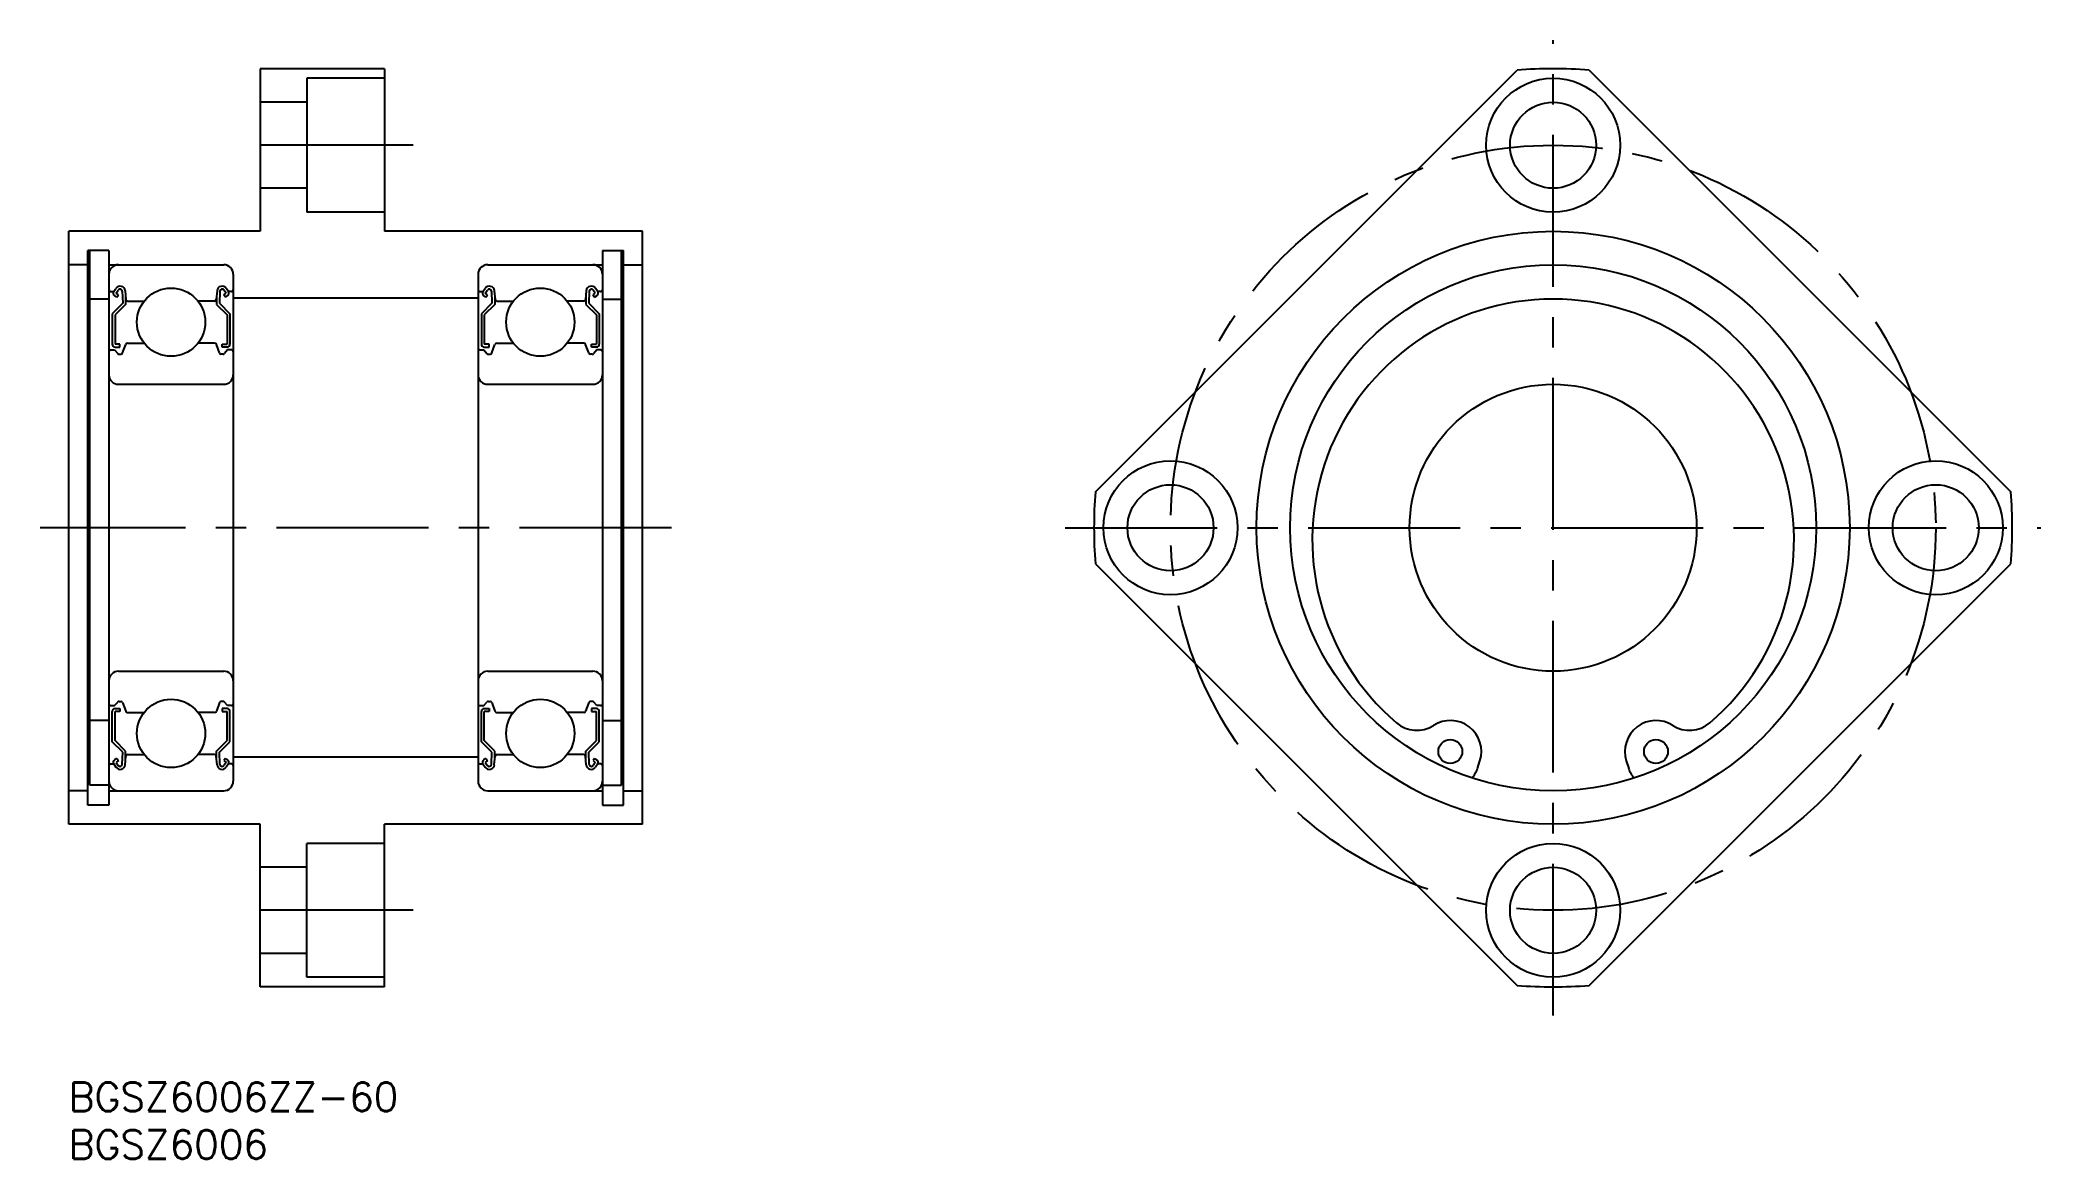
# Model space of a CAD drawing. Extents: x -3 to 206, y -8 to 109.
import ezdxf

# ---------------------------------------------------------------- set-up
doc = ezdxf.new("R2010")
doc.units = 0
doc.header["$LTSCALE"] = 0.5
doc.linetypes.add('CENTER', pattern=[50.8, 31.75, -6.35, 6.35, -6.35])
for name, color, linetype in [('MSM_CENTER', 1, 'CENTER'), ('MSM_CONTINUOUS', 7, 'CONTINUOUS'), ('MSM_PART_NUMBER', 7, 'CONTINUOUS')]:
    doc.layers.add(name, color=color, linetype=linetype)
doc.styles.get("Standard").update_dxf_attribs({"font": 'txt.shx', "height": 3, "bigfont": 'bigfont.shx'})

# ---------------------------------------------------------------- blocks, each defined once
blk = doc.blocks.new('*U6')
at = {"layer": 'MSM_PART_NUMBER'}
blk.add_text('BGSZ6006ZZ-60', height=3, dxfattribs=at).set_placement((0, -3))
blk = doc.blocks.new('*U7')
at = {"layer": 'MSM_PART_NUMBER'}
blk.add_text('BGSZ6006', height=3, dxfattribs=at).set_placement((0, -8))

msp = doc.modelspace()

# ---------------------------------------------------------------- linework, layer by layer
at = {"layer": 'MSM_CENTER'}
for p, q in [((155.18, 7), (155.18, 109)), ((36, 98), (17, 98)), ((63, 58), (-3, 58)), ((104.18, 58), (206.18, 58)), ((36, 18), (17, 18))]:
    msp.add_line(p, q, dxfattribs=at)
msp.add_circle((155.18, 58), 40, dxfattribs=at)
at = {"layer": 'MSM_CONTINUOUS'}
for p, q in [((33, 106), (20, 106)), ((20, 106), (20, 89)), ((24.9, 105), (24.9, 91)), ((33, 105), (24.9, 105)), ((29.75, 106), (29.75, 106)), ((33, 106), (33, 89)), ((107.33, 61.77), (151.41, 105.85)), ((158.95, 105.85), (203.03, 61.77)), ((24.9, 102.5), (20, 102.5)), ((24.9, 93.5), (20, 93.5)), ((33, 91), (24.9, 91)), ((0, 27), (0, 89)), ((20, 89), (0, 89)), ((60, 89), (33, 89)), ((60, 27), (60, 89)), ((4.2, 87), (2, 87)), ((2, 29), (2, 87)), ((2.2, 31.08), (2.2, 87)), ((4.2, 87), (4.2, 29)), ((55.8, 87), (55.8, 29)), ((55.8, 87), (58, 87)), ((57.8, 31.08), (57.8, 87)), ((58, 29), (58, 87)), ((2, 85.5), (0, 85.5)), ((4.2, 85.5), (16.2, 85.5)), ((17.2, 84.5), (17.2, 31.5)), ((42.8, 84.5), (42.8, 31.5)), ((43.8, 85.5), (55.8, 85.5)), ((58, 85.5), (60, 85.5)), ((4.21, 81.9), (2.21, 81.9)), ((4.4, 82.7), (4.7, 82.7)), ((4.7, 82.7), (4.93, 83.03)), ((5.02, 82.11), (4.77, 82.28)), ((4.95, 82.53), (5.18, 82.86)), ((5.19, 82.35), (4.95, 82.53)), ((5.02, 82.11), (5.19, 82.35)), ((5.6, 82.73), (5.64, 81.47)), ((5.89, 82.77), (5.97, 81.88)), ((5.94, 82.22), (5.94, 81.35)), ((6.17, 81.7), (7.89, 81.7)), ((15.23, 81.7), (13.51, 81.7)), ((15.51, 82.77), (15.43, 81.88)), ((15.46, 82.22), (15.46, 81.35)), ((15.8, 82.73), (15.76, 81.47)), ((16.21, 82.35), (16.45, 82.53)), ((16.38, 82.11), (16.21, 82.35)), ((16.45, 82.53), (16.22, 82.86)), ((16.38, 82.11), (16.63, 82.28)), ((16.7, 82.7), (16.47, 83.03)), ((17, 82.7), (16.7, 82.7)), ((42.8, 82), (17.2, 82)), ((43, 82.7), (43.3, 82.7)), ((43.3, 82.7), (43.53, 83.03)), ((43.62, 82.11), (43.37, 82.28)), ((43.55, 82.53), (43.78, 82.86)), ((43.79, 82.35), (43.55, 82.53)), ((43.62, 82.11), (43.79, 82.35)), ((44.2, 82.73), (44.24, 81.47)), ((44.49, 82.77), (44.57, 81.88)), ((44.54, 82.22), (44.54, 81.35)), ((44.77, 81.7), (46.49, 81.7)), ((53.83, 81.7), (52.11, 81.7)), ((54.11, 82.77), (54.03, 81.88)), ((54.06, 82.22), (54.06, 81.35)), ((54.4, 82.73), (54.36, 81.47)), ((54.81, 82.35), (55.05, 82.53)), ((54.98, 82.11), (54.81, 82.35)), ((55.05, 82.53), (54.82, 82.86)), ((54.98, 82.11), (55.23, 82.28)), ((55.3, 82.7), (55.07, 83.03)), ((55.6, 82.7), (55.3, 82.7)), ((55.79, 81.9), (57.79, 81.9)), ((5.64, 81.47), (4.54, 80.37)), ((4.54, 80.37), (4.54, 77.2)), ((5.94, 81.35), (4.84, 80.25)), ((4.84, 80.25), (4.84, 77.2)), ((15.46, 81.35), (16.56, 80.25)), ((15.76, 81.47), (16.86, 80.37)), ((16.56, 80.25), (16.56, 77.2)), ((16.86, 80.37), (16.86, 77.2)), ((44.24, 81.47), (43.14, 80.37)), ((43.14, 80.37), (43.14, 77.2)), ((44.54, 81.35), (43.44, 80.25)), ((43.44, 80.25), (43.44, 77.2)), ((54.06, 81.35), (55.16, 80.25)), ((54.36, 81.47), (55.46, 80.37)), ((55.16, 80.25), (55.16, 77.2)), ((55.46, 80.37), (55.46, 77.2)), ((4.4, 76.6), (4.8, 76.6)), ((4.8, 76.6), (5.12, 76.22)), ((5.36, 77.2), (4.84, 77.2)), ((4.84, 76.9), (5.36, 76.9)), ((5.27, 76.15), (5.45, 76.15)), ((5.36, 76.9), (5.36, 77.2)), ((5.63, 76.28), (5.96, 77.17)), ((6.15, 77.3), (7.89, 77.3)), ((15.25, 77.3), (13.51, 77.3)), ((15.77, 76.28), (15.44, 77.17)), ((16.13, 76.15), (15.95, 76.15)), ((16.04, 76.9), (16.04, 77.2)), ((16.04, 77.2), (16.56, 77.2)), ((16.56, 76.9), (16.04, 76.9)), ((16.6, 76.6), (16.28, 76.22)), ((17, 76.6), (16.6, 76.6)), ((43, 76.6), (43.4, 76.6)), ((43.4, 76.6), (43.72, 76.22)), ((43.96, 77.2), (43.44, 77.2)), ((43.44, 76.9), (43.96, 76.9)), ((43.87, 76.15), (44.05, 76.15)), ((43.96, 76.9), (43.96, 77.2)), ((44.23, 76.28), (44.56, 77.17)), ((44.75, 77.3), (46.49, 77.3)), ((53.85, 77.3), (52.11, 77.3)), ((54.37, 76.28), (54.04, 77.17)), ((54.73, 76.15), (54.55, 76.15)), ((54.64, 76.9), (54.64, 77.2)), ((54.64, 77.2), (55.16, 77.2)), ((55.16, 76.9), (54.64, 76.9)), ((55.2, 76.6), (54.88, 76.22)), ((55.6, 76.6), (55.2, 76.6)), ((5.2, 73), (16.2, 73)), ((43.8, 73), (54.8, 73)), ((107.33, 54.23), (151.41, 10.15)), ((158.95, 10.15), (203.03, 54.23)), ((5.2, 43), (16.2, 43)), ((43.8, 43), (54.8, 43)), ((4.8, 39.4), (5.12, 39.78)), ((5.27, 39.85), (5.45, 39.85)), ((16.13, 39.85), (15.95, 39.85)), ((16.6, 39.4), (16.28, 39.78)), ((43.4, 39.4), (43.72, 39.78)), ((43.87, 39.85), (44.05, 39.85)), ((54.73, 39.85), (54.55, 39.85)), ((55.2, 39.4), (54.88, 39.78)), ((4.21, 37.85), (2.21, 37.85)), ((4.4, 39.4), (4.8, 39.4)), ((4.54, 35.63), (4.54, 38.8)), ((4.84, 39.1), (5.36, 39.1)), ((5.36, 38.8), (4.84, 38.8)), ((4.84, 35.75), (4.84, 38.8)), ((5.36, 39.1), (5.36, 38.8)), ((5.63, 39.72), (5.96, 38.83)), ((6.15, 38.7), (7.89, 38.7)), ((15.25, 38.7), (13.51, 38.7)), ((15.77, 39.72), (15.44, 38.83)), ((16.04, 39.1), (16.04, 38.8)), ((16.56, 39.1), (16.04, 39.1)), ((16.04, 38.8), (16.56, 38.8)), ((16.56, 35.75), (16.56, 38.8)), ((17, 39.4), (16.6, 39.4)), ((16.86, 35.63), (16.86, 38.8)), ((43, 39.4), (43.4, 39.4)), ((43.14, 35.63), (43.14, 38.8)), ((43.44, 39.1), (43.96, 39.1)), ((43.44, 35.75), (43.44, 38.8)), ((43.96, 38.8), (43.44, 38.8)), ((43.96, 39.1), (43.96, 38.8)), ((44.23, 39.72), (44.56, 38.83)), ((44.75, 38.7), (46.49, 38.7)), ((53.85, 38.7), (52.11, 38.7)), ((54.37, 39.72), (54.04, 38.83)), ((54.64, 39.1), (54.64, 38.8)), ((55.16, 39.1), (54.64, 39.1)), ((54.64, 38.8), (55.16, 38.8)), ((55.16, 35.75), (55.16, 38.8)), ((55.6, 39.4), (55.2, 39.4)), ((55.46, 35.63), (55.46, 38.8)), ((55.79, 37.85), (57.79, 37.85)), ((5.64, 34.53), (4.54, 35.63)), ((5.94, 34.65), (4.84, 35.75)), ((15.46, 34.65), (16.56, 35.75)), ((15.76, 34.53), (16.86, 35.63)), ((44.24, 34.53), (43.14, 35.63)), ((44.54, 34.65), (43.44, 35.75)), ((54.06, 34.65), (55.16, 35.75)), ((54.36, 34.53), (55.46, 35.63)), ((5.02, 33.89), (4.77, 33.72)), ((5.19, 33.65), (4.95, 33.47)), ((4.95, 33.47), (5.18, 33.14)), ((5.02, 33.89), (5.19, 33.65)), ((5.6, 33.27), (5.64, 34.53)), ((5.89, 33.23), (5.97, 34.12)), ((5.94, 33.78), (5.94, 34.65)), ((6.17, 34.3), (7.89, 34.3)), ((15.23, 34.3), (13.51, 34.3)), ((15.51, 33.23), (15.43, 34.12)), ((15.46, 33.78), (15.46, 34.65)), ((15.8, 33.27), (15.76, 34.53)), ((16.38, 33.89), (16.21, 33.65)), ((16.21, 33.65), (16.45, 33.47)), ((16.45, 33.47), (16.22, 33.14)), ((16.38, 33.89), (16.63, 33.72)), ((42.8, 34), (17.2, 34)), ((43.62, 33.89), (43.37, 33.72)), ((43.79, 33.65), (43.55, 33.47)), ((43.55, 33.47), (43.78, 33.14)), ((43.62, 33.89), (43.79, 33.65)), ((44.2, 33.27), (44.24, 34.53)), ((44.49, 33.23), (44.57, 34.12)), ((44.54, 33.78), (44.54, 34.65)), ((44.77, 34.3), (46.49, 34.3)), ((53.83, 34.3), (52.11, 34.3)), ((54.11, 33.23), (54.03, 34.12)), ((54.06, 33.78), (54.06, 34.65)), ((54.4, 33.27), (54.36, 34.53)), ((54.98, 33.89), (54.81, 33.65)), ((54.81, 33.65), (55.05, 33.47)), ((55.05, 33.47), (54.82, 33.14)), ((54.98, 33.89), (55.23, 33.72)), ((147.28, 32.83), (147.53, 33.63)), ((162.83, 33.63), (163.08, 32.83)), ((4.4, 33.3), (4.7, 33.3)), ((4.7, 33.3), (4.93, 32.97)), ((16.7, 33.3), (16.47, 32.97)), ((17, 33.3), (16.7, 33.3)), ((43, 33.3), (43.3, 33.3)), ((43.3, 33.3), (43.53, 32.97)), ((55.3, 33.3), (55.07, 32.97)), ((55.6, 33.3), (55.3, 33.3)), ((2, 30.5), (0, 30.5)), ((4.21, 31.08), (2.21, 31.08)), ((4.2, 30.5), (16.2, 30.5)), ((8.25, 30.5), (8.25, 30.5)), ((43.8, 30.5), (55.8, 30.5)), ((46.85, 30.5), (46.85, 30.5)), ((55.79, 31.08), (57.79, 31.08)), ((58, 30.5), (60, 30.5)), ((4.2, 29), (2, 29)), ((55.8, 29), (58, 29)), ((20, 27), (0, 27)), ((20, 10), (20, 27)), ((60, 27), (33, 27)), ((33, 10), (33, 27)), ((24.9, 11), (24.9, 25)), ((33, 25), (24.9, 25)), ((24.9, 22.5), (20, 22.5)), ((24.9, 13.5), (20, 13.5)), ((33, 11), (24.9, 11)), ((33, 10), (20, 10))]:
    msp.add_line(p, q, dxfattribs=at)
for centre, radius in [((155.18, 98), 7), ((155.18, 98), 4.5), ((155.18, 58), 31), ((155.18, 58), 27.5), ((10.7, 79.5), 3.57), ((49.3, 79.5), 3.57), ((155.18, 58), 15), ((115.18, 58), 7), ((195.18, 58), 7), ((115.18, 58), 4.5), ((195.18, 58), 4.5), ((10.7, 36.5), 3.57), ((49.3, 36.5), 3.57), ((144.43, 34.6), 1.25), ((165.93, 34.6), 1.25), ((155.18, 18), 7), ((155.18, 18), 4.5)]:
    msp.add_circle(centre, radius, dxfattribs=at)
for centre, radius, start, end in [((155.18, 58), 48, 85.4991, 94.5009), ((5.2, 84.5), 1, 90, 180), ((16.2, 84.5), 1, 0, 90), ((43.8, 84.5), 1, 90, 180), ((54.8, 84.5), 1, 0, 90), ((4.4, 82.9), 0.2, 180, 270), ((4.95, 82.53), 0.3, 144.9356, 235.0377), ((5.37, 82.73), 0.53, 5.0651, 144.9356), ((5.37, 82.72), 0.23, 2.1311, 144.9356), ((6.17, 81.9), 0.2, 185.0651, 270), ((15.23, 81.9), 0.2, 270, 354.9349), ((16.03, 82.73), 0.53, 35.0644, 174.9349), ((16.03, 82.72), 0.23, 35.0644, 177.8689), ((16.45, 82.53), 0.3, 304.9623, 35.0644), ((17, 82.9), 0.2, 270, 0), ((43, 82.9), 0.2, 180, 270), ((43.55, 82.53), 0.3, 144.9356, 235.0377), ((43.97, 82.73), 0.53, 5.0651, 144.9356), ((43.97, 82.72), 0.23, 2.1311, 144.9356), ((44.77, 81.9), 0.2, 185.0651, 270), ((53.83, 81.9), 0.2, 270, 354.9349), ((54.63, 82.73), 0.53, 35.0644, 174.9349), ((54.63, 82.72), 0.23, 35.0644, 177.8689), ((55.05, 82.53), 0.3, 304.9623, 35.0644), ((55.6, 82.9), 0.2, 270, 0), ((155.18, 56.73), 25.18, 310.5744, 229.4256), ((4.4, 76.4), 0.2, 90, 180), ((4.84, 77.2), 0.3, 180, 270), ((5.27, 76.35), 0.2, 219.9991, 270), ((5.45, 76.35), 0.2, 270, 339.9703), ((6.15, 77.1), 0.2, 90, 159.9703), ((15.25, 77.1), 0.2, 20.0297, 90), ((15.95, 76.35), 0.2, 200.0297, 270), ((16.13, 76.35), 0.2, 270, 320.0009), ((16.56, 77.2), 0.3, 270, 0), ((17, 76.4), 0.2, 0, 90), ((43, 76.4), 0.2, 90, 180), ((43.44, 77.2), 0.3, 180, 270), ((43.87, 76.35), 0.2, 219.9991, 270), ((44.05, 76.35), 0.2, 270, 339.9703), ((44.75, 77.1), 0.2, 90, 159.9703), ((53.85, 77.1), 0.2, 20.0297, 90), ((54.55, 76.35), 0.2, 200.0297, 270), ((54.73, 76.35), 0.2, 270, 320.0009), ((55.16, 77.2), 0.3, 270, 0), ((55.6, 76.4), 0.2, 0, 90), ((5.2, 74), 1, 180, 270), ((16.2, 74), 1, 270, 0), ((43.8, 74), 1, 180, 270), ((54.8, 74), 1, 270, 0), ((155.18, 58), 48, 175.4991, 184.5009), ((155.18, 58), 48, 355.4991, 4.5009), ((5.2, 42), 1, 90, 180), ((16.2, 42), 1, 0, 90), ((43.8, 42), 1, 90, 180), ((54.8, 42), 1, 0, 90), ((5.27, 39.65), 0.2, 90, 140.0009), ((5.45, 39.65), 0.2, 20.0297, 90), ((15.95, 39.65), 0.2, 90, 159.9703), ((16.13, 39.65), 0.2, 39.9991, 90), ((43.87, 39.65), 0.2, 90, 140.0009), ((44.05, 39.65), 0.2, 20.0297, 90), ((54.55, 39.65), 0.2, 90, 159.9703), ((54.73, 39.65), 0.2, 39.9991, 90), ((4.4, 39.6), 0.2, 180, 270), ((4.84, 38.8), 0.3, 90, 180), ((6.15, 38.9), 0.2, 200.0297, 270), ((15.25, 38.9), 0.2, 270, 339.9703), ((16.56, 38.8), 0.3, 0, 90), ((17, 39.6), 0.2, 270, 0), ((43, 39.6), 0.2, 180, 270), ((43.44, 38.8), 0.3, 90, 180), ((44.75, 38.9), 0.2, 200.0297, 270), ((53.85, 38.9), 0.2, 270, 339.9703), ((55.16, 38.8), 0.3, 0, 90), ((55.6, 39.6), 0.2, 270, 0), ((144.43, 34.6), 3.25, 342.5755, 122.6918), ((165.93, 34.6), 3.25, 57.3082, 197.4245), ((140.92, 40.07), 3.25, 229.4256, 302.6918), ((169.44, 40.07), 3.25, 237.3082, 310.5744), ((4.95, 33.47), 0.3, 124.9623, 215.0644), ((6.17, 34.1), 0.2, 90, 174.9349), ((15.23, 34.1), 0.2, 5.0651, 90), ((16.45, 33.47), 0.3, 324.9356, 55.0377), ((43.55, 33.47), 0.3, 124.9623, 215.0644), ((44.77, 34.1), 0.2, 90, 174.9349), ((53.83, 34.1), 0.2, 5.0651, 90), ((55.05, 33.47), 0.3, 324.9356, 55.0377), ((4.4, 33.1), 0.2, 90, 180), ((5.2, 31.5), 1, 180, 270), ((5.37, 33.27), 0.53, 215.0644, 354.9349), ((5.37, 33.28), 0.23, 215.0644, 357.8689), ((16.03, 33.27), 0.53, 185.0651, 324.9356), ((16.03, 33.28), 0.23, 182.1311, 324.9356), ((16.2, 31.5), 1, 270, 0), ((17, 33.1), 0.2, 0, 90), ((43, 33.1), 0.2, 90, 180), ((43.8, 31.5), 1, 180, 270), ((43.97, 33.27), 0.53, 215.0644, 354.9349), ((43.97, 33.28), 0.23, 215.0644, 357.8689), ((54.63, 33.27), 0.53, 185.0651, 324.9356), ((54.63, 33.28), 0.23, 182.1311, 324.9356), ((54.8, 31.5), 1, 270, 0), ((55.6, 33.1), 0.2, 0, 90), ((144.89, 33.58), 2.5, 316.0388, 342.5755), ((165.46, 33.58), 2.5, 197.4245, 223.9612), ((155.18, 58), 48, 265.4991, 274.5009)]:
    msp.add_arc(centre, radius, start, end, dxfattribs=at)

# ---------------------------------------------------------------- block references
for name in ['*U6', '*U7']:
    msp.add_blockref(name, (0, 0), dxfattribs=at)

doc.saveas('drawing.dxf')
